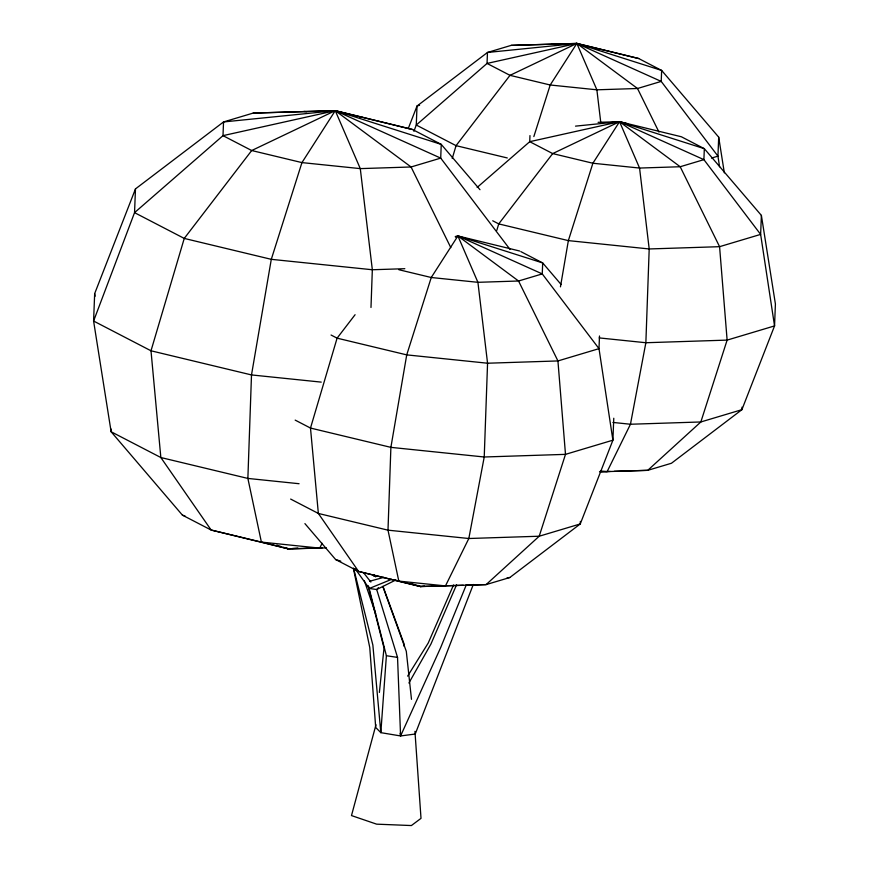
<?xml version="1.0" encoding="UTF-8"?>
<svg xmlns="http://www.w3.org/2000/svg" width="869" height="869" viewBox="0 0 869 869"><rect width="100%" height="100%" fill="white"/><g stroke="black" fill="none" stroke-linecap="round" stroke-linejoin="round"><path stroke-width="1.3" d="M370.987 307.474L372.334 269.748L360.287 168.619L335.26 110.667L253.172 113.079L223.539 121.942L135.477 188.899L94.667 293.603L93.591 321.03L111.123 431.752L182.436 515.154L211.145 530.036L288.432 548.882L326.407 547.904M111.232 429.112L111.123 431.752L160.841 457.528L247.871 478.428L299.066 483.718M135.477 188.899L134.543 212.644L93.591 321.03L151 350.794L251.499 374.93L321.237 382.121M529.971 135.586L529.732 141.68L477.157 187.432M580.362 521.411L580.264 523.942L509.821 577.516L486.108 584.598L420.433 586.532L358.604 571.454L335.64 559.538L304.921 523.616M599.491 335.988L599.002 348.654L612.906 440.181L580.264 523.942L539.204 536.227L468.825 538.508L387.998 530.166L318.358 513.449L290.648 499.067M613.775 418.239L612.906 440.181L565.491 454.357L484.229 456.996L390.887 447.361L310.494 428.059L295.178 420.118M408.256 128.536L417.022 106.029L487.476 52.466L511.178 45.373L576.853 43.45L638.682 58.527L661.646 70.432L718.696 137.15L717.946 156.148L719.565 166.761M742.007 407.148L741.898 409.679L671.455 463.253L647.742 470.335L600.522 471.813M612.949 121.856L619.543 121.693L681.372 136.77L704.324 148.675L761.385 215.403L760.636 234.402L774.551 325.918L741.898 409.679L700.838 421.965L630.459 424.246L612.949 422.432M368.575 586.303L386.39 655.737L380.828 732.654L400.587 735.945L415.23 734.033L473.312 584.479M375.984 724.757L351.489 815.567L376.635 824.16L411.395 825.55L421.009 818.359L414.947 731.361M379.373 692.452L384.022 648.024L368.108 585.836M560.451 286.857L568.359 240.615L592.886 163.242L619.543 121.693L627.168 123.604M452.249 158.495L456.051 145.655L510.005 75.342L576.853 43.45L638.682 58.527M496.829 230.318L498.73 223.898L552.695 153.585L619.543 121.693L704.324 148.675L703.901 159.646L760.636 234.402L719.575 246.677L649.197 248.958L568.359 240.615L498.73 223.898L492.712 220.769M533.848 136.585L550.207 84.999L576.853 43.45L661.646 70.432L661.211 81.404L717.946 156.148L711.537 158.071M413.905 131.317L416.273 125.027L417.022 106.029L419.586 105.268M466.338 584.761L440.67 647.601L400.587 735.945L400.153 733.295M456.583 584.761L430.948 644.027L408.897 683.023M453.509 585.022L428.221 643.038L407.637 676.115M322.106 543.288L319.727 548.122L261.395 542.104L211.145 530.036L160.841 457.528L151 350.794L184.25 238.421L251.695 150.533L335.26 110.667L412.547 129.514L441.246 144.395L479.992 189.703M355.084 314.719L337.096 338.16L310.494 428.059L318.358 513.449L358.604 571.454L420.433 586.532L463.318 585.271M378.439 587.683L376.701 589.519L369.292 588.476L355.117 568.706M396.003 579.895L376.701 589.519L397.535 657.388L400.587 735.945M455.475 237.118L457.898 235.955L519.727 251.032M369.292 588.476L391.593 579.351M369.694 581.242L383.881 577.331M455.258 236.542L457.898 235.955L542.691 262.938L561.124 284.5M373.659 576.201L376.31 575.68M575.517 126.135L619.543 121.693L703.901 159.646L680.188 166.739L639.562 168.054L592.886 163.242L552.695 153.585L529.732 141.68L619.543 121.693L680.188 166.739L719.575 246.677L727.125 340.105L700.838 421.965L647.742 470.335L614.242 471.324M292.462 548.48L297.85 547.937M411.439 583.664L420.433 586.532L424.441 586.119M507.148 577.776L509.821 577.516M404.813 268.695L372.334 269.748L271.291 259.331L184.25 238.421L134.543 212.644L222.996 135.651L335.26 110.667L412.547 129.514M511.178 45.373L576.853 43.45L661.211 81.404L637.509 88.497L596.873 89.811L550.207 84.999L510.005 75.342L487.042 63.437L487.476 52.466L576.853 43.45L637.509 88.497L658.984 132.099M253.172 113.079L335.26 110.667L441.246 144.395L440.713 158.115L509.994 249.403M598.1 122.323L619.543 121.693L639.562 168.054L649.197 248.958L645.863 342.734L630.459 424.246L607.116 471.661L600.446 470.965M599.501 471.758L610.223 471.443M322.073 547.894L288.432 548.882L261.395 542.104L247.871 478.428L251.499 374.93L271.291 259.331L301.945 162.601L335.26 110.667L440.713 158.115L411.07 166.978L360.287 168.619L301.945 162.601L251.695 150.533L222.996 135.651L223.539 121.942L335.26 110.667L411.07 166.978L450.815 247.643M466.001 585.195L486.108 584.598L539.204 536.227L565.491 454.357L557.931 360.939L518.554 281.002L457.898 235.955L431.252 277.504L406.725 354.878L390.887 447.361L387.998 530.166L398.806 581.1L445.471 585.912L468.825 538.508L484.229 456.996L487.563 363.22L477.917 282.316L457.898 235.955L542.256 273.909L599.002 348.654L557.931 360.939L487.563 363.22L406.725 354.878L337.096 338.16L331.067 335.032M551.815 44.058L558.485 44.743M595.819 48.599L598.48 48.87M303.954 111.428L306.616 111.71M359.647 117.174L362.297 117.445M599.197 337.911L645.863 342.734L727.125 340.105L774.551 325.918L775.409 303.976L761.385 215.403M386.39 655.737L397.535 657.388M507.29 157.962L456.051 145.655L416.273 125.027L487.042 63.437L576.853 43.45L596.873 89.811L600.827 122.963M398.828 269.716L431.252 277.504L477.917 282.316L518.554 281.002L542.256 273.909L542.691 262.938L520.879 251.63M335.64 559.538L340.789 561.178M182.436 515.154L185.021 515.98M276.798 545.178L280.676 546.416M283.261 547.242L288.432 548.882L285.977 547.785M417.989 585.424L420.433 586.532M373.876 574.854L375.669 576.886M363.394 572.486L370.878 582.067M383.001 586.39L403.933 643.592L404.128 646.297M382.838 586.553L406.301 651.316L411.482 699.339M364.274 580.579L375.636 613.72M353.596 568.293L372.866 645.07L380.828 732.654L375.701 727.451L369.77 647.601L353.368 568.261M718.696 137.15L724.344 172.855M94.667 293.603L95.079 296.264"/></g></svg>
